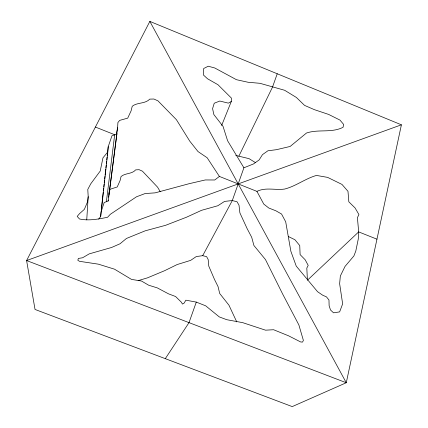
<?xml version="1.0" encoding="UTF-8"?>
<svg xmlns="http://www.w3.org/2000/svg" width="428" height="428" viewBox="0 0 428 428"><rect width="100%" height="100%" fill="white"/><g stroke="black" fill="none" stroke-linecap="round" stroke-linejoin="round"><path stroke-width="0.64" d="M221.634 125.5L231.313 101.457L231.441 98.13L217.975 84.723L207.543 78.779L203.455 75.018L203.685 68.517L208.249 66.217L214.781 67.988L236.454 79.699L248.053 82.251L259.962 83.31L284.631 90.271L296.39 97.466L304.565 105.39L314.371 109.654L328.634 114.431L339.982 120.097L343.679 124.473L343.042 127.309C331.652 133.178 318.448 128.962 306.496 133.017L290.147 146.451L276.488 149.682L267.907 150.784L262.471 154.642L259.149 159.911L253.51 163.94L243.906 167.792L232.297 200.545L202.706 255.677L196.275 256.559L190.647 260.374L177.165 264.547L164.641 270.683L147.446 277.863L138.158 280.634M108.937 194.852L117.62 127.742L117.909 122.542L119.642 120.391L127.715 118.133L131.086 110.873L132.231 106.262C137.26 102.174 145.194 104.084 149.752 99.119L153.909 99.023L157.964 100.858L176.416 119.696L189.738 141.112L197.998 151.549L207.157 157.755L219.387 176.427L256.923 191.375C265.767 187.031 275.306 190.39 284.625 189.058C295.967 186.18 305.266 178.594 316.485 175.432L327.602 177.379L341.977 184.415L347.985 191.305L348.836 201.829L355.042 207.906L358.932 214.567L357.412 217.649L358.68 231.901L358.257 239.124L355.796 251.065L353.903 255.939L345.038 266.409L340.34 276.017L339.634 283.705L342.646 303.88L339.629 311.9L333.54 312.825L330.507 309.974L329.127 305.752L328.971 300.028L326.462 296.877L322.723 295.224L317.565 291.703L296.235 266.098L290.869 251.284L285.701 221.822L281.565 214.032L275.921 210.811L268.789 208.013L263.76 204.07L256.923 191.375M108.931 194.226L109.081 191.653M86.74 219.885L88.2 196.671L87.777 189.417L90.779 183.773L100.216 171.056L102.961 157.852L107.808 151.924L108.225 146.649L111.986 135.74L116.898 134.044L116.609 132.407L117.62 127.742M98.675 219.136L100.671 216.547L101.035 212.01L104.175 202.54L108.22 200.973L116.898 134.044M101.254 210.03L103.218 192.204M103.362 190.883L103.651 188.24M103.795 186.924L104.09 184.281M104.234 182.959L104.523 180.322M104.667 179L104.956 176.357M105.106 175.036L105.759 169.097M105.903 167.776L106.192 165.133M106.337 163.817L106.631 161.174M106.775 159.853L107.064 157.21M107.209 155.894L107.503 153.251M107.647 151.929L108.225 146.649M100.671 216.547L107.808 151.924M106.395 201.609L114.677 134.729L95.401 127.046M88.2 196.671L87.553 201.791L84.364 209.346L79.549 213.626L77.184 216.418L79.496 218.986C88.66 220.998 98.504 219.104 107.551 217.274L110.349 214.273L136.5 196.789L145.113 193.547L155.096 192.862L189.106 183.708L205.29 179.953L214.781 179.985L219.387 176.427M108.509 197.131L108.851 195.51M401.4 124.81L346.273 382.744L292.228 406.6L35.032 309.455L26.6 260.55L149.848 21.4L401.4 124.81L26.6 260.55L346.273 382.744L149.848 21.4M196.297 302.093L185.848 300.183L184.131 303.11L182.43 304.067L181.429 302.275L175.608 296.524L168.498 293.833L157.327 287.9L148.703 285.23L141.459 281.009L131.514 279.414L114.458 269.159L98.365 264.162L79.544 261.321L77.821 260.283L78.351 258.448L82.588 257.768L89.249 253.868L111.553 247.491L120.033 243.773L126.447 238.46L145.22 230.815L165.636 225.299L186.49 217.221L201.593 210.303L217.841 205.74L224.55 201.411L232.297 200.545L237.048 201.781L239.001 205.194L239.899 212.914L247.213 228.803L251.691 237.273L253.916 245.501L265.472 259.566L282.614 293.956L298.872 324.954L303.382 340.383L302.559 342.074L300.718 341.993L288.595 335.825L273.61 329.737L265.531 330.175L242.713 322.653L226.754 319.7L219.291 316.907L205.686 305.822L196.297 302.093L189.016 322.632L165.299 358.659M277.237 73.766L272.502 87.125L238.851 156.188L235.753 155.294M109.477 190.535L110.558 189.112L117.235 186.961L120.075 180.579L121.054 176.539C125.174 172.907 131.952 174.255 135.644 169.884L139.1 169.691L142.454 171.195L157.579 187.17L160.281 191.739M307.4 280.249L358.68 231.901L376.956 239.182M231.313 101.457L228.37 103.137L219.799 101.04L214.241 103.218L212.582 108.626L213.861 114.576L223.036 126.346L227.594 140.753L243.906 167.792M238.851 156.188L249.059 158.654L255.591 162.694M202.706 255.677L206.622 256.65L208.174 259.529L208.773 266.093L214.508 279.473L218.039 286.573L219.703 293.496L228.943 305.185L236.732 321.872M288.333 236.518L294.887 239.712L299.739 245.554L300.114 254.612L305.143 259.732L308.203 265.387L306.817 268.062L307.384 279.607M108.07 200.036L108.22 200.973"/></g></svg>
